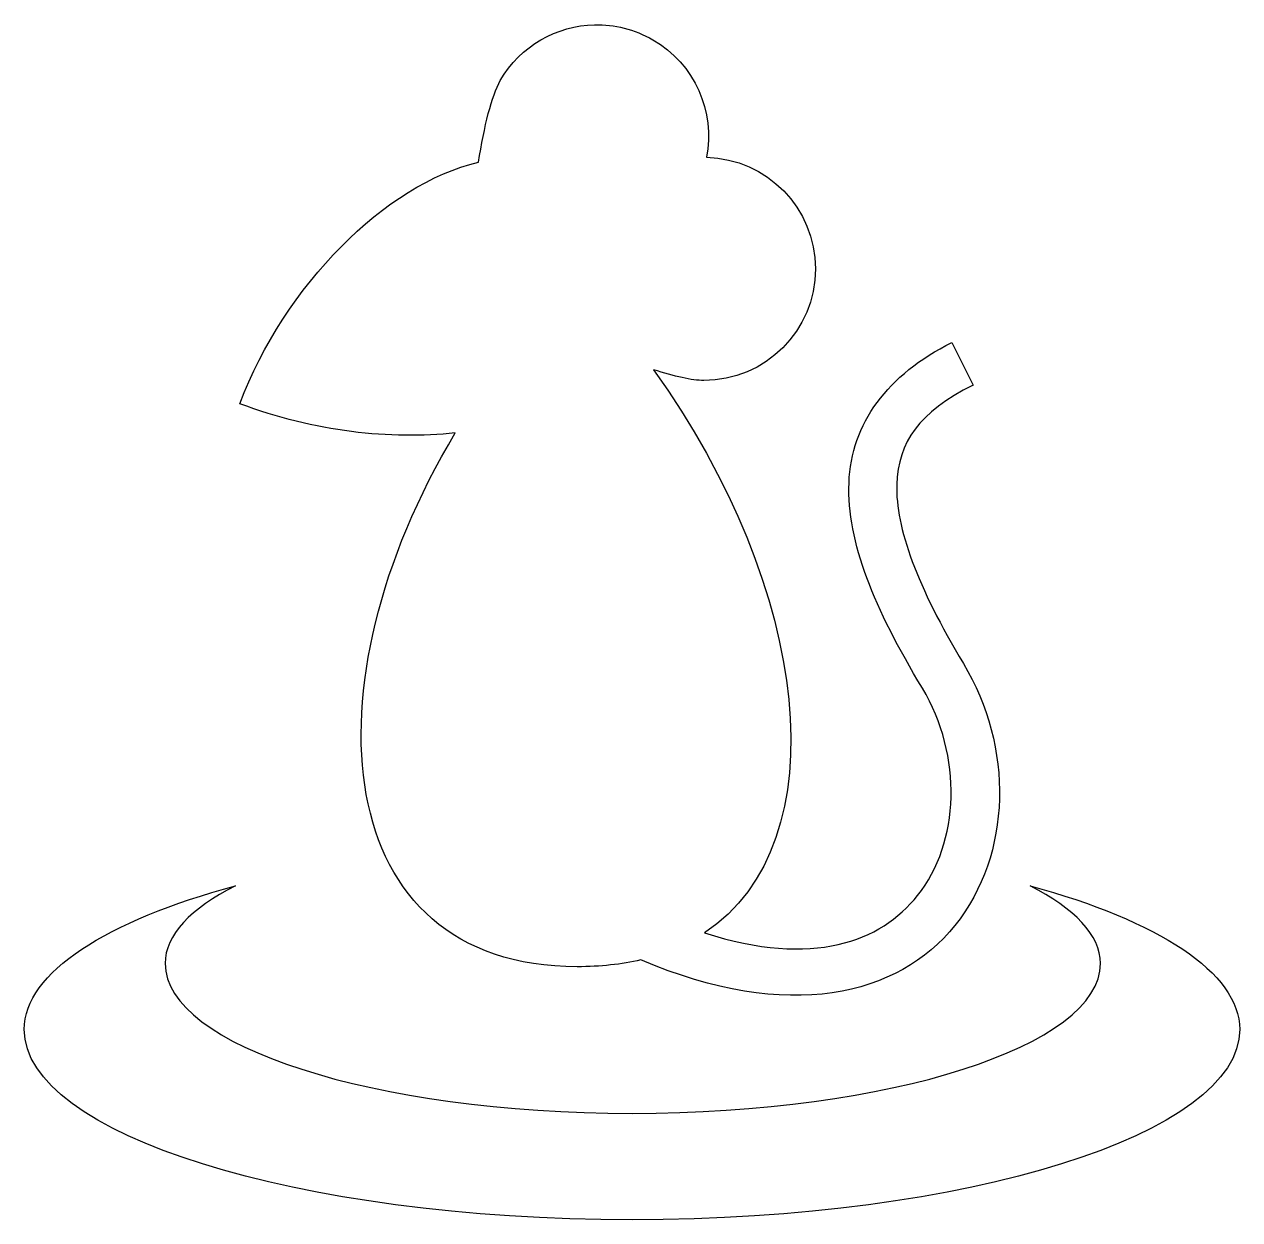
# Model space of a CAD drawing. Header units: centimetres. Extents: x -10.1 to 10, y -9.9 to 9.8.
import ezdxf

# ---------------------------------------------------------------- set-up
doc = ezdxf.new("R2010")
doc.units = ezdxf.units.CM
doc.header["$MEASUREMENT"] = 0
doc.layers.add('Layer 1', color=7, linetype='Continuous')

msp = doc.modelspace()

# ---------------------------------------------------------------- linework, layer by layer
at = {"layer": 'Layer 1'}
for points, knots in [([(-0.66942, 9.8014), (-1.29119, 9.78748), (-1.89204, 9.45815), (-2.22567, 8.88033), (-2.22567, 8.88033), (-2.37001, 8.63044), (-2.48855, 8.12746), (-2.58545, 7.53488), (-2.58545, 7.53488), (-4.11965, 7.17995), (-5.78465, 5.50103), (-6.52288, 3.55397), (-6.52288, 3.55397), (-5.27935, 3.08801), (-4.0378, 2.9559), (-2.96761, 3.07174), (-2.96761, 3.07174), (-5.4688, -1.09167), (-5.05239, -5.72893), (-0.95535, -5.72956), (-0.95535, -5.72956), (-0.57331, -5.72956), (-0.22395, -5.69119), (0.09354, -5.61621), (0.09354, -5.61621), (2.53135, -6.66113), (4.34365, -6.20639), (5.27219, -5.04956), (5.27219, -5.04956), (6.21734, -3.8721), (6.23982, -2.10371), (5.41193, -0.72996), (5.41193, -0.72996), (4.654, 0.52766), (4.2895, 1.51738), (4.3143, 2.22045), (4.3143, 2.22045), (4.33897, 2.92356), (4.67264, 3.40706), (5.57398, 3.85973), (5.57398, 3.85973), (5.57398, 3.85973), (5.22082, 4.56351), (5.22082, 4.56351), (5.22082, 4.56351), (4.16316, 4.03236), (3.56075, 3.22881), (3.52622, 2.24819), (3.52622, 2.24819), (3.49164, 1.26753), (3.94427, 0.17648), (4.73593, -1.13714), (4.73593, -1.13714), (5.40332, -2.24456), (5.3574, -3.68387), (4.65687, -4.55662), (4.65687, -4.55662), (4.04796, -5.31531), (2.93916, -5.74799), (1.14242, -5.17071), (1.14242, -5.17071), (3.38348, -3.68281), (2.88775, 0.50742), (0.30302, 4.11417), (0.30302, 4.11417), (0.64441, 4.00432), (0.93512, 3.93622), (1.13057, 3.93622), (1.13057, 3.93622), (2.14745, 3.93635), (2.97276, 4.76031), (2.97276, 5.77715), (2.97276, 5.77715), (2.97276, 6.77809), (2.17283, 7.59151), (1.17796, 7.61673), (1.17796, 7.61673), (1.31964, 8.36437), (0.98601, 9.1532), (0.28982, 9.55519), (0.28982, 9.55519), (-0.01286, 9.72989), (-0.3438, 9.80887), (-0.6695, 9.80158), (-0.6695, 9.80158), (-0.6695, 9.80158), (-0.66942, 9.8014), (-0.66942, 9.8014)], [0, 0, 0, 0, 0.04347826, 0.04347826, 0.04347826, 0.04347826, 0.08695652, 0.08695652, 0.08695652, 0.08695652, 0.13043478, 0.13043478, 0.13043478, 0.13043478, 0.17391304, 0.17391304, 0.17391304, 0.17391304, 0.2173913, 0.2173913, 0.2173913, 0.2173913, 0.26086957, 0.26086957, 0.26086957, 0.26086957, 0.30434783, 0.30434783, 0.30434783, 0.30434783, 0.34782609, 0.34782609, 0.34782609, 0.34782609, 0.39130435, 0.39130435, 0.39130435, 0.39130435, 0.43478261, 0.43478261, 0.43478261, 0.43478261, 0.47826087, 0.47826087, 0.47826087, 0.47826087, 0.52173913, 0.52173913, 0.52173913, 0.52173913, 0.56521739, 0.56521739, 0.56521739, 0.56521739, 0.60869565, 0.60869565, 0.60869565, 0.60869565, 0.65217391, 0.65217391, 0.65217391, 0.65217391, 0.69565217, 0.69565217, 0.69565217, 0.69565217, 0.73913043, 0.73913043, 0.73913043, 0.73913043, 0.7826087, 0.7826087, 0.7826087, 0.7826087, 0.82608696, 0.82608696, 0.82608696, 0.82608696, 0.86956522, 0.86956522, 0.86956522, 0.86956522, 0.91304348, 0.91304348, 0.91304348, 0.91304348, 1, 1, 1, 1]), ([(-6.59528, -4.3947), (-8.71022, -4.96928), (-10.07688, -5.81977), (-10.07688, -6.76395), (-10.07688, -6.76395), (-10.07688, -8.4936), (-5.58401, -9.90019), (-0.05271, -9.90019), (-0.05271, -9.90019), (5.47859, -9.90019), (9.97011, -8.49364), (9.97011, -6.76399), (9.97011, -6.76399), (9.97011, -5.82322), (8.61546, -4.96932), (6.5136, -4.3947), (6.5136, -4.3947), (7.24024, -4.76907), (7.67457, -5.20606), (7.67457, -5.67813), (7.67457, -5.67813), (7.67457, -7.03299), (4.2036, -8.14761), (-0.05271, -8.14761), (-0.05271, -8.14761), (-4.30902, -8.14761), (-7.75494, -7.0329), (-7.75494, -5.67813), (-7.75494, -5.67813), (-7.75494, -5.20357), (-7.32934, -4.77034), (-6.59532, -4.39466), (-6.59532, -4.39466), (-6.59532, -4.39466), (-6.59528, -4.3947), (-6.59528, -4.3947)], [0, 0, 0, 0, 0.1, 0.1, 0.1, 0.1, 0.2, 0.2, 0.2, 0.2, 0.3, 0.3, 0.3, 0.3, 0.4, 0.4, 0.4, 0.4, 0.5, 0.5, 0.5, 0.5, 0.6, 0.6, 0.6, 0.6, 0.7, 0.7, 0.7, 0.7, 0.8, 0.8, 0.8, 0.8, 1, 1, 1, 1])]:
    msp.add_open_spline(points, degree=3, knots=knots, dxfattribs=at)

doc.saveas('drawing.dxf')
